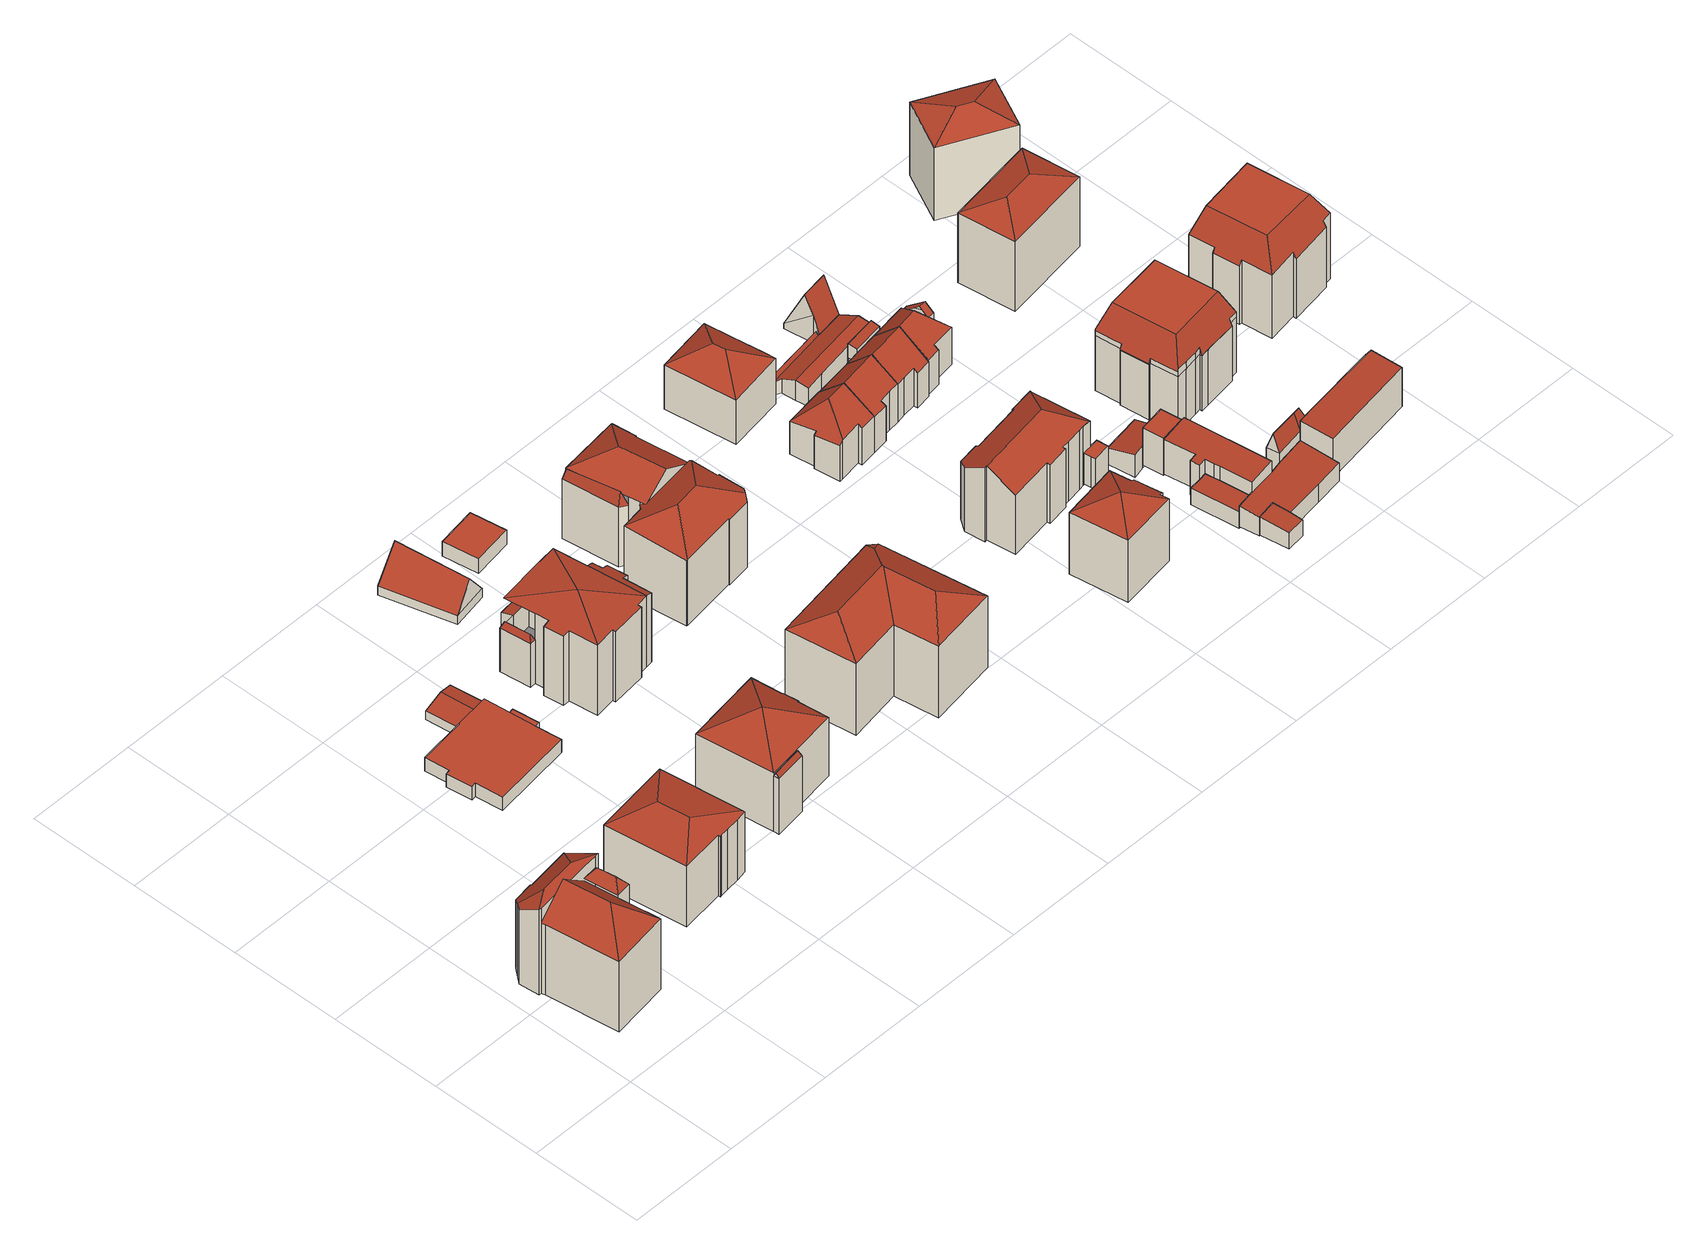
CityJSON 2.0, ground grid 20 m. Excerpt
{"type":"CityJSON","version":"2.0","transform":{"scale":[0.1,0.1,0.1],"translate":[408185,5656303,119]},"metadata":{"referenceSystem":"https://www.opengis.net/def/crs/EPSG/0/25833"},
"CityObjects":{
"building1":{"type":"Building","attributes":{"Gemeindeschluessel":14612000,"Geometrietyp2DReferenz":"3000","function":"31001_9998","roofType":"9999"},"children":["building1-1","building1-2","building1-3"]},
"building1-1":{"type":"BuildingPart","attributes":{"Dachtyp_tdc":"tdcFreeFormRoof","Dachneigung":54.92,"QualitaetDacherkennung":37,"Geometrietyp2DReferenz":"3000","measuredHeight":17.02,"roofType":"5000"},"parents":["building1"],"geometry":[{"type":"MultiSurface","lod":"2","boundaries":[[[0,1,2,3]],[[1,4,5,6,2]],[[7,8,9,4]],[[7,4,1]],[[8,7,1,0]],[[8,0,9]],[[3,2,6,10]]],"semantics":{"surfaces":[{"type":"WallSurface"},{"type":"RoofSurface"},{"type":"GroundSurface"}],"values":[0,0,1,1,1,1,2]}}]},
"building1-2":{"type":"BuildingPart","attributes":{"Dachtyp_tdc":"tdcHipAndGableRoof","Dachneigung":40.98,"QualitaetDacherkennung":65,"Geometrietyp2DReferenz":"3000","measuredHeight":19.07,"roofType":"5000"},"parents":["building1"],"geometry":[{"type":"MultiSurface","lod":"2","boundaries":[[[5,11,12,6]],[[11,13,14,12]],[[13,15,16,14]],[[15,17,18,16]],[[17,19,20,18]],[[19,21,22,20]],[[21,23,24,22]],[[23,25,26,24]],[[25,27,28,26]],[[23,21,29]],[[21,19,17,15,13,11,5,30,31,32,29]],[[32,33,27,25,23,29]],[[34,10,6,12,14,16,18,20,22,24,26,28]]],"semantics":{"surfaces":[{"type":"WallSurface"},{"type":"RoofSurface"},{"type":"GroundSurface"}],"values":[0,0,0,0,0,0,0,0,0,1,1,1,2]}}]},
"building1-3":{"type":"BuildingPart","attributes":{"Dachtyp_tdc":"tdcFreeFormRoof","Dachneigung":42.78,"QualitaetDacherkennung":27,"Geometrietyp2DReferenz":"3000","measuredHeight":18.05,"roofType":"5000"},"parents":["building1"],"geometry":[{"type":"MultiSurface","lod":"2","boundaries":[[[35,36,37,38]],[[36,39,40,37]],[[39,41,42,40]],[[41,43,3,42]],[[43,0,3]],[[44,28,27]],[[44,45,46,28]],[[45,47,48,46]],[[47,49,50,48]],[[49,51,52,50]],[[51,53,54,52]],[[53,35,38,54]],[[49,47,45,55]],[[41,39,36,56]],[[45,44,33,57,31,58,43,41,56,55]],[[36,35,53,51,49,55,56]],[[38,37,40,42,3,10,34,28,46,48,50,52,54]]],"semantics":{"surfaces":[{"type":"WallSurface"},{"type":"RoofSurface"},{"type":"GroundSurface"}],"values":[0,0,0,0,0,0,0,0,0,0,0,0,1,1,1,1,2]}}]},
"building2":{"type":"Building","attributes":{"Dachtyp_tdc":"tdcHipRoof","Gemeindeschluessel":14612000,"Dachneigung":14.46,"QualitaetDacherkennung":77,"Geometrietyp2DReferenz":"3000","measuredHeight":14.33,"function":"31001_9998","roofType":"3200"},"geometry":[{"type":"Solid","lod":"2","boundaries":[[[[59,60,61,62]],[[60,63,64,61]],[[63,65,66,64]],[[65,67,68,66]],[[67,69,70,68]],[[69,71,72,70]],[[71,73,74,72]],[[73,75,76,74]],[[75,77,78,76]],[[77,59,62,78]],[[59,77,79]],[[75,73,71,69,67,65,63,60,80]],[[77,75,80,79]],[[60,59,79,80]],[[62,61,64,66,68,70,72,74,76,78]]]],"semantics":{"surfaces":[{"type":"WallSurface"},{"type":"RoofSurface"},{"type":"GroundSurface"}],"values":[[0,0,0,0,0,0,0,0,0,0,1,1,1,1,2]]}}]},
"building3":{"type":"Building","attributes":{"Gemeindeschluessel":14612000,"Geometrietyp2DReferenz":"3000","function":"31001_9998","roofType":"9999"},"children":["building3-1","building3-2","building3-3"]},
"building3-1":{"type":"BuildingPart","attributes":{"Dachtyp_tdc":"tdcGableRoof","Dachneigung":12.1,"QualitaetDacherkennung":24,"Geometrietyp2DReferenz":"3000","measuredHeight":2.58,"roofType":"3100"},"parents":["building3"],"geometry":[{"type":"MultiSurface","lod":"2","boundaries":[[[81,82,83,84]],[[82,85,86,83]],[[85,87,88,86]],[[87,89,90,88]],[[85,82,81,91]],[[91,89,87,85]],[[92,84,83,86,88,90]]],"semantics":{"surfaces":[{"type":"WallSurface"},{"type":"RoofSurface"},{"type":"GroundSurface"}],"values":[0,0,0,0,1,1,2]}}]},
"building3-2":{"type":"BuildingPart","attributes":{"Dachtyp_tdc":"tdcPolyFlatRoof","Dachneigung":0,"QualitaetDacherkennung":30,"Geometrietyp2DReferenz":"3000","measuredHeight":2.75,"roofType":"1000"},"parents":["building3"],"geometry":[{"type":"MultiSurface","lod":"2","boundaries":[[[93,94,95]],[[93,96,97,94]],[[96,98,99,97]],[[98,100,101,99]],[[100,102,103,101]],[[102,104,105,103]],[[104,106,107,105]],[[106,108,109,107]],[[108,110,81,84,109]],[[111,110,108,106,104,102,100,98,96,93]],[[94,97,99,101,103,105,107,109,84,92,90]]],"semantics":{"surfaces":[{"type":"WallSurface"},{"type":"RoofSurface"},{"type":"GroundSurface"}],"values":[0,0,0,0,0,0,0,0,0,1,2]}}]},
"building3-3":{"type":"BuildingPart","attributes":{"Dachtyp_tdc":"tdcPolyFlatRoof","Dachneigung":0,"QualitaetDacherkennung":100,"Geometrietyp2DReferenz":"3000","measuredHeight":2.37,"roofType":"1000"},"parents":["building3"],"geometry":[{"type":"MultiSurface","lod":"2","boundaries":[[[112,113,114,115]],[[113,95,94,114]],[[95,113,112,116,117]],[[118,115,114,94,90]],[[117,116,118,90]],[[116,112,115,118]]],"semantics":{"surfaces":[{"type":"WallSurface"},{"type":"RoofSurface"},{"type":"GroundSurface"}],"values":[0,0,1,2,0,0]}}]},
"building4":{"type":"Building","attributes":{"Gemeindeschluessel":14612000,"Geometrietyp2DReferenz":"3000","function":"31001_9998","roofType":"9999"},"children":["building4-1","building4-2"]},
"building4-1":{"type":"BuildingPart","attributes":{"Dachtyp_tdc":"tdcFreeFormRoof","Dachneigung":66.28,"QualitaetDacherkennung":28,"Geometrietyp2DReferenz":"3000","measuredHeight":12.51,"roofType":"5000"},"parents":["building4"],"geometry":[{"type":"MultiSurface","lod":"2","boundaries":[[[119,120,121,122]],[[120,123,124,121]],[[123,125,126,124]],[[127,125,123]],[[128,127,123,120]],[[128,120,119]],[[127,128,119,125]],[[122,121,124,126]]],"semantics":{"surfaces":[{"type":"WallSurface"},{"type":"RoofSurface"},{"type":"GroundSurface"}],"values":[0,0,0,0,1,1,1,2]}}]},
"building4-2":{"type":"BuildingPart","attributes":{"Dachtyp_tdc":"tdcTentRoof","Dachneigung":28.05,"QualitaetDacherkennung":62,"Geometrietyp2DReferenz":"3000","measuredHeight":15.71,"roofType":"3500"},"parents":["building4"],"geometry":[{"type":"MultiSurface","lod":"2","boundaries":[[[129,130,131,126,125]],[[130,132,133,131]],[[132,134,135,133]],[[134,136,137,135]],[[136,138,139,137]],[[138,140,141,139]],[[140,142,143,141]],[[142,144,119,122,143]],[[142,140,138,136,134,132,145]],[[129,144,142,145]],[[130,129,145]],[[132,130,145]],[[126,131,133,135,137,139,141,143,122]]],"semantics":{"surfaces":[{"type":"WallSurface"},{"type":"RoofSurface"},{"type":"GroundSurface"}],"values":[0,0,0,0,0,0,0,0,1,1,1,1,2]}}]},
"building5":{"type":"Building","attributes":{"Gemeindeschluessel":14612000,"Geometrietyp2DReferenz":"3000","function":"31001_9998","roofType":"9999"},"children":["building5-1","building5-2","building5-3","building5-4"]},
"building5-1":{"type":"BuildingPart","attributes":{"Dachtyp_tdc":"tdcPolyFlatRoof","Dachneigung":15.28,"QualitaetDacherkennung":59,"Geometrietyp2DReferenz":"3000","measuredHeight":8.92,"roofType":"2100"},"parents":["building5"],"geometry":[{"type":"MultiSurface","lod":"2","boundaries":[[[146,147,148,149]],[[147,150,151,148]],[[150,152,153,151]],[[152,154,155,153]],[[146,147,154,152,150,147]],[[149,148,151,153,155,148]]],"semantics":{"surfaces":[{"type":"WallSurface"},{"type":"RoofSurface"},{"type":"GroundSurface"}],"values":[0,0,0,0,1,2]}}]},
"building5-2":{"type":"BuildingPart","attributes":{"Dachtyp_tdc":"tdcPolyFlatRoof","Dachneigung":21.72,"QualitaetDacherkennung":65,"Geometrietyp2DReferenz":"3000","measuredHeight":14.7,"roofType":"2100"},"parents":["building5"],"geometry":[{"type":"MultiSurface","lod":"2","boundaries":[[[156,157,158,159,160]],[[157,161,162,158]],[[161,163,164,162]],[[163,165,166,164]],[[165,167,168,166]],[[167,169,170,168]],[[169,171,172,173,170]],[[171,169,167,165,163,161,157,156]],[[159,158,162,164,166,168,170,173]]],"semantics":{"surfaces":[{"type":"WallSurface"},{"type":"RoofSurface"},{"type":"GroundSurface"}],"values":[0,0,0,0,0,0,0,1,2]}}]},
"building5-3":{"type":"BuildingPart","attributes":{"Dachtyp_tdc":"tdcFreeFormRoof","Dachneigung":69.59,"QualitaetDacherkennung":33,"Geometrietyp2DReferenz":"3000","measuredHeight":10.33,"roofType":"5000"},"parents":["building5"],"geometry":[{"type":"MultiSurface","lod":"2","boundaries":[[[174,175,149,176]],[[177,178,179,180]],[[178,174,176,179]],[[175,174,181]],[[174,178,182,181]],[[178,177,182]],[[177,175,181,182]],[[176,149,180,179]]],"semantics":{"surfaces":[{"type":"WallSurface"},{"type":"RoofSurface"},{"type":"GroundSurface"}],"values":[0,0,0,1,1,1,1,2]}}]},
"building5-4":{"type":"BuildingPart","attributes":{"Dachtyp_tdc":"tdcTentRoof","Dachneigung":10.6,"QualitaetDacherkennung":55,"Geometrietyp2DReferenz":"3000","measuredHeight":15.64,"roofType":"3500"},"parents":["building5"],"geometry":[{"type":"MultiSurface","lod":"2","boundaries":[[[183,184,185,186]],[[184,187,188,185]],[[187,189,190,188]],[[189,191,192,190]],[[191,193,194,192]],[[193,195,196,194]],[[195,197,177,180,196]],[[198,199,200,155,154]],[[199,160,159,200]],[[172,201,202,173]],[[201,203,204,202]],[[203,183,186,204]],[[205,197,195,193,191,189,187,206]],[[199,198,205,206]],[[172,160,199,206]],[[187,184,183,203,201,172,206]],[[186,185,188,190,192,194,196,180,149,148,155,200,159,173,202,204]]],"semantics":{"surfaces":[{"type":"WallSurface"},{"type":"RoofSurface"},{"type":"GroundSurface"}],"values":[0,0,0,0,0,0,0,0,0,0,0,0,1,1,1,1,2]}}]},
"building6":{"type":"Building","attributes":{"Dachtyp_tdc":"tdcFreeFormRoof","Gemeindeschluessel":14612000,"Dachneigung":55.51,"QualitaetDacherkennung":10,"Geometrietyp2DReferenz":"3000","measuredHeight":7.76,"function":"31001_9998","roofType":"5000"},"geometry":[{"type":"Solid","lod":"2","boundaries":[[[[207,208,209,210]],[[208,211,212,209]],[[211,213,214,212]],[[213,207,210,214]],[[215,213,211]],[[216,215,211,208]],[[216,208,207]],[[215,216,207,213]],[[210,209,212,214]]]],"semantics":{"surfaces":[{"type":"WallSurface"},{"type":"RoofSurface"},{"type":"GroundSurface"}],"values":[[0,0,0,0,0,1,0,1,2]]}}]},
"building7":{"type":"Building","attributes":{"Dachtyp_tdc":"tdcFreeFormRoof","Gemeindeschluessel":14612000,"Dachneigung":29.4,"QualitaetDacherkennung":31,"Geometrietyp2DReferenz":"3000","measuredHeight":18.28,"function":"31001_9998","roofType":"5000"},"geometry":[{"type":"Solid","lod":"2","boundaries":[[[[217,218,219,220]],[[218,221,222,219]],[[221,223,224,222]],[[223,225,226,224]],[[225,227,228,226]],[[227,229,230,228]],[[229,217,220,230]],[[231,232,233,234,229,227]],[[231,227,225]],[[235,232,231,225,223]],[[235,223,221]],[[233,232,235,221,218]],[[234,233,218,217]],[[234,217,229]],[[220,219,222,224,226,228,230]]]],"semantics":{"surfaces":[{"type":"WallSurface"},{"type":"RoofSurface"},{"type":"GroundSurface"}],"values":[[0,0,0,0,0,0,0,1,1,1,1,1,1,1,2]]}}]},
"building8":{"type":"Building","attributes":{"Gemeindeschluessel":14612000,"Dachneigung":90,"Dachorientierung":0,"MittlereTraufHoehe":123.04,"QualitaetDacherkennung":100,"ObjektHoehe":3.05,"BodenHoehe":119.99,"Geometrietyp2DReferenz":"3000","AbsoluteHoehe":123.04,"Dachflaeche":46.27,"measuredHeight":3.05,"function":"31001_9998","roofType":"1000","storeysAboveGround":1},"geometry":[{"type":"MultiSurface","lod":"2","boundaries":[[[236,237,238,239]],[[237,240,241,238]],[[240,242,243,241]],[[242,236,239,243]],[[242,240,237,236]],[[239,238,241,243]]],"semantics":{"surfaces":[{"type":"WallSurface"},{"type":"RoofSurface"},{"type":"GroundSurface"}],"values":[0,0,0,0,1,2]}}]},
"building9":{"type":"Building","attributes":{"Gemeindeschluessel":14612000,"Geometrietyp2DReferenz":"3000","function":"31001_9998","roofType":"9999"},"children":["building9-1","building9-2","building9-3"]},
"building9-1":{"type":"BuildingPart","attributes":{"Dachtyp_tdc":"tdcHipAndGableRoof","Dachneigung":31.3,"QualitaetDacherkennung":69,"Geometrietyp2DReferenz":"3000","measuredHeight":17.21,"roofType":"5000"},"parents":["building9"],"geometry":[{"type":"MultiSurface","lod":"2","boundaries":[[[244,245,246,247]],[[248,249,250,251,252,253]],[[254,255,256,257,258]],[[255,259,260,256]],[[259,261,262,260]],[[261,244,247,262]],[[255,254,263]],[[254,249,248,264,265,266,267,263]],[[267,268,245,244,261,259,255,263]],[[247,246,269,270,252,251,257,256,260,262]]],"semantics":{"surfaces":[{"type":"WallSurface"},{"type":"RoofSurface"},{"type":"GroundSurface"}],"values":[0,0,0,0,0,0,1,1,1,2]}}]},
"building9-2":{"type":"BuildingPart","attributes":{"Dachtyp_tdc":"tdcFreeFormRoof","Dachneigung":32.87,"QualitaetDacherkennung":44,"Geometrietyp2DReferenz":"3000","measuredHeight":17.21,"roofType":"5000"},"parents":["building9"],"geometry":[{"type":"MultiSurface","lod":"2","boundaries":[[[271,272,273,274]],[[272,275,276,273]],[[275,277,278,276]],[[277,279,280,278]],[[279,281,282,280]],[[281,283,284,282]],[[283,253,252,284]],[[285,286,287,246,245]],[[286,288,289,287]],[[288,290,291,289]],[[290,292,293,291]],[[292,294,295,293]],[[294,296,297,295]],[[296,298,299,297]],[[298,300,301,299]],[[300,302,303,301]],[[302,271,274,303]],[[298,296,294,292,290,288,286,304]],[[281,279,277,305]],[[286,285,268,306,266,307,264,253,283,281,305,304]],[[277,275,272,271,302,300,298,304,305]],[[274,273,276,278,280,282,284,252,270,269,246,287,289,291,293,295,297,299,301,303]]],"semantics":{"surfaces":[{"type":"WallSurface"},{"type":"RoofSurface"},{"type":"GroundSurface"}],"values":[0,0,0,0,0,0,0,0,0,0,0,0,0,0,0,0,0,1,1,1,1,2]}}]},
"building9-3":{"type":"BuildingPart","attributes":{"Dachtyp_tdc":"tdcFreeFormRoof","Dachneigung":78.33,"QualitaetDacherkennung":38,"Geometrietyp2DReferenz":"3000","measuredHeight":14.96,"roofType":"5000"},"parents":["building9"],"geometry":[{"type":"MultiSurface","lod":"2","boundaries":[[[250,308,309,251]],[[308,310,311,309]],[[310,258,257,311]],[[312,258,310]],[[313,312,310,308]],[[313,308,250]],[[312,313,250,258]],[[251,309,311,257]]],"semantics":{"surfaces":[{"type":"WallSurface"},{"type":"RoofSurface"},{"type":"GroundSurface"}],"values":[0,0,0,1,1,1,1,2]}}]},
"building10":{"type":"Building","attributes":{"Dachtyp_tdc":"tdcTentRoof","Gemeindeschluessel":14612000,"Dachneigung":29.42,"QualitaetDacherkennung":75,"Geometrietyp2DReferenz":"3000","measuredHeight":15.66,"function":"31001_9998","roofType":"3500"},"geometry":[{"type":"Solid","lod":"2","boundaries":[[[[314,315,316,317]],[[315,318,319,316]],[[318,320,321,319]],[[320,322,323,321]],[[322,324,325,323]],[[324,326,327,325]],[[326,328,329,327]],[[328,314,317,329]],[[320,318,330]],[[314,328,326,324,322,320,330]],[[315,314,330]],[[318,315,330]],[[317,316,319,321,323,325,327,329]]]],"semantics":{"surfaces":[{"type":"WallSurface"},{"type":"RoofSurface"},{"type":"GroundSurface"}],"values":[[0,0,0,0,0,0,0,0,1,1,1,1,2]]}}]},
"building11":{"type":"Building","attributes":{"Dachtyp_tdc":"tdcHipAndGableRoof","Gemeindeschluessel":14612000,"Dachneigung":45.25,"QualitaetDacherkennung":62,"Geometrietyp2DReferenz":"3000","measuredHeight":11.33,"function":"31001_9998","roofType":"5000"},"geometry":[{"type":"Solid","lod":"2","boundaries":[[[[331,332,333,334]],[[332,335,336,333]],[[335,337,338,336]],[[337,339,340,338]],[[339,341,342,340]],[[341,343,344,342]],[[343,345,346,344]],[[345,347,348,346]],[[347,349,350,348]],[[349,331,334,350]],[[345,343,341,339,337,351]],[[337,335,332,331,349,351]],[[349,347,345,351]],[[334,333,336,338,340,342,344,346,348,350]]]],"semantics":{"surfaces":[{"type":"WallSurface"},{"type":"RoofSurface"},{"type":"GroundSurface"}],"values":[[0,0,0,0,0,0,0,0,0,0,1,1,1,2]]}}]},
"building12":{"type":"Building","attributes":{"Dachtyp_tdc":"tdcFreeFormRoof","Gemeindeschluessel":14612000,"Dachneigung":31.85,"QualitaetDacherkennung":55,"Geometrietyp2DReferenz":"3000","measuredHeight":15.37,"function":"31001_9998","roofType":"5000"},"geometry":[{"type":"Solid","lod":"2","boundaries":[[[[352,353,354,355]],[[353,356,357,354]],[[356,358,359,357]],[[358,360,361,359]],[[360,362,363,361]],[[362,364,365,363]],[[364,366,367,365]],[[366,368,369,367]],[[368,370,371,369]],[[370,372,373,371]],[[372,374,375,373]],[[374,376,377,375]],[[376,378,379,377]],[[378,380,381,379]],[[380,382,383,381]],[[382,384,385,383]],[[384,386,387,385]],[[386,388,389,387]],[[388,352,355,389]],[[390,368,366,364,391,392]],[[392,391,362,360,358,356,353,352,388]],[[388,386,384,382,380,378,376,374,372,370,390,392]],[[364,362,391]],[[370,368,390]],[[355,354,357,359,361,363,365,367,369,371,373,375,377,379,381,383,385,387,389]]]],"semantics":{"surfaces":[{"type":"WallSurface"},{"type":"RoofSurface"},{"type":"GroundSurface"}],"values":[[0,0,0,0,0,0,0,0,0,0,0,0,0,0,0,0,0,0,0,1,1,1,0,0,2]]}}]},
"building13":{"type":"Building","attributes":{"Dachtyp_tdc":"tdcFreeFormRoof","Gemeindeschluessel":14612000,"Dachneigung":30.98,"QualitaetDacherkennung":60,"Geometrietyp2DReferenz":"3000","measuredHeight":12.53,"function":"31001_9998","roofType":"5000"},"geometry":[{"type":"Solid","lod":"2","boundaries":[[[[393,394,395,396]],[[394,397,398,395]],[[397,399,400,398]],[[399,401,402,400]],[[401,403,404,402]],[[403,393,396,404]],[[394,393,405]],[[401,406,403]],[[403,406,405,393]],[[399,397,394,405,406,401]],[[396,395,398,400,402,404]]]],"semantics":{"surfaces":[{"type":"WallSurface"},{"type":"RoofSurface"},{"type":"GroundSurface"}],"values":[[0,0,0,0,0,0,1,1,1,1,2]]}}]},
"building14":{"type":"Building","attributes":{"Dachtyp_tdc":"tdcGableRoof","Gemeindeschluessel":14612000,"Dachneigung":45.68,"QualitaetDacherkennung":73,"Geometrietyp2DReferenz":"3000","measuredHeight":11.34,"function":"31001_9998","roofType":"3100"},"geometry":[{"type":"Solid","lod":"2","boundaries":[[[[407,408,409,410]],[[408,411,412,409]],[[411,413,414,412]],[[413,415,416,414]],[[415,417,334,416]],[[417,349,350,334]],[[349,418,348,350]],[[418,419,420,348]],[[419,407,410,420]],[[349,417,415,413,411,408,407]],[[407,419,418,349]],[[410,409,412,414,416,334,350,348,420]]]],"semantics":{"surfaces":[{"type":"WallSurface"},{"type":"RoofSurface"},{"type":"GroundSurface"}],"values":[[0,0,0,0,0,0,0,0,0,1,1,2]]}}]},
"building15":{"type":"Building","attributes":{"Dachtyp_tdc":"tdcPolyFlatRoof","Gemeindeschluessel":14612000,"Dachneigung":4.29,"QualitaetDacherkennung":76,"Geometrietyp2DReferenz":"3000","measuredHeight":3.61,"function":"31001_9998","roofType":"2100"},"geometry":[{"type":"Solid","lod":"2","boundaries":[[[[421,422,423,424]],[[422,425,426,423]],[[425,427,428,426]],[[427,429,430,428]],[[429,421,424,430]],[[429,427,425,422,421]],[[424,423,426,428,430]]]],"semantics":{"surfaces":[{"type":"WallSurface"},{"type":"RoofSurface"},{"type":"GroundSurface"}],"values":[[0,0,0,0,0,1,2]]}}]},
"building16":{"type":"Building","attributes":{"Dachtyp_tdc":"tdcPolyFlatRoof","Gemeindeschluessel":14612000,"Dachneigung":0,"QualitaetDacherkennung":2,"Geometrietyp2DReferenz":"3000","measuredHeight":6.32,"function":"31001_9998","roofType":"1000"},"geometry":[{"type":"Solid","lod":"2","boundaries":[[[[431,432,433,434]],[[432,435,436,433]],[[435,437,438,436]],[[437,439,440,438]],[[439,441,442,440]],[[441,431,434,442]],[[441,439,437,435,432,431]],[[434,433,436,438,440,442]]]],"semantics":{"surfaces":[{"type":"WallSurface"},{"type":"RoofSurface"},{"type":"GroundSurface"}],"values":[[0,0,0,0,0,0,1,2]]}}]},
"building17":{"type":"Building","attributes":{"Dachtyp_tdc":"tdcPolyFlatRoof","Gemeindeschluessel":14612000,"Dachneigung":5.05,"QualitaetDacherkennung":43,"Geometrietyp2DReferenz":"3000","measuredHeight":3.71,"function":"31001_9998","roofType":"2100"},"geometry":[{"type":"Solid","lod":"2","boundaries":[[[[443,444,445,446]],[[444,447,448,445]],[[447,449,450,448]],[[449,451,452,450]],[[451,453,454,452]],[[453,455,456,454]],[[455,443,446,456]],[[455,453,451,449,447,444,443]],[[446,445,448,450,452,454,456]]]],"semantics":{"surfaces":[{"type":"WallSurface"},{"type":"RoofSurface"},{"type":"GroundSurface"}],"values":[[0,0,0,0,0,0,0,1,2]]}}]},
"building18":{"type":"Building","attributes":{"Dachtyp_tdc":"tdcGableRoof","Gemeindeschluessel":14612000,"Dachneigung":45.27,"QualitaetDacherkennung":66,"Geometrietyp2DReferenz":"3000","measuredHeight":11.37,"function":"31001_9998","roofType":"3100"},"geometry":[{"type":"Solid","lod":"2","boundaries":[[[[457,458,459,460]],[[458,461,409,459]],[[461,462,463,409]],[[462,464,420,463]],[[464,465,466,420]],[[465,467,468,466]],[[467,469,470,468]],[[469,471,472,470]],[[471,457,460,472]],[[467,465,464,462]],[[462,461,458,457,471,469,467]],[[460,459,409,463,420,466,468,470,472]]]],"semantics":{"surfaces":[{"type":"WallSurface"},{"type":"RoofSurface"},{"type":"GroundSurface"}],"values":[[0,0,0,0,0,0,0,0,0,1,1,2]]}}]},
"building19":{"type":"Building","attributes":{"Gemeindeschluessel":14612000,"Geometrietyp2DReferenz":"3000","function":"31001_9998","roofType":"9999"},"children":["building19-1","building19-2","building19-3"]},
"building19-1":{"type":"BuildingPart","attributes":{"Dachtyp_tdc":"tdcGableRoof","Dachneigung":25.6,"QualitaetDacherkennung":38,"Geometrietyp2DReferenz":"3000","measuredHeight":4.11,"roofType":"3100"},"parents":["building19"],"geometry":[{"type":"MultiSurface","lod":"2","boundaries":[[[473,474,475,476,477]],[[474,478,479,475]],[[478,480,481,479]],[[480,482,483,481]],[[482,484,485,483]],[[484,486,487,485]],[[486,488,489,487]],[[488,490,491,489]],[[490,492,493,491]],[[492,494,495,496,493]],[[490,488,486,484,482,480,478]],[[478,474,473,494,492,490]],[[476,475,479,481,483,485,487,489,491,493,496]]],"semantics":{"surfaces":[{"type":"WallSurface"},{"type":"RoofSurface"},{"type":"GroundSurface"}],"values":[0,0,0,0,0,0,0,0,0,0,1,1,2]}}]},
"building19-2":{"type":"BuildingPart","attributes":{"Dachtyp_tdc":"tdcFreeFormRoof","Dachneigung":60.68,"QualitaetDacherkennung":21,"Geometrietyp2DReferenz":"3000","measuredHeight":2.8,"roofType":"5000"},"parents":["building19"],"geometry":[{"type":"MultiSurface","lod":"2","boundaries":[[[497,498,499,500,501]],[[498,502,503,499]],[[502,477,476,503]],[[495,504,505,496]],[[504,506,400,505]],[[506,507,508,400]],[[504,495,477,502]],[[502,498,497,509,507,506,504]],[[500,499,503,476,496,505,400,508]]],"semantics":{"surfaces":[{"type":"WallSurface"},{"type":"RoofSurface"},{"type":"GroundSurface"}],"values":[0,0,0,0,0,0,1,1,2]}}]},
"building19-3":{"type":"BuildingPart","attributes":{"Dachtyp_tdc":"tdcPolyFlatRoof","Dachneigung":40.04,"QualitaetDacherkennung":48,"Geometrietyp2DReferenz":"3000","measuredHeight":3.22,"roofType":"2100"},"parents":["building19"],"geometry":[{"type":"MultiSurface","lod":"2","boundaries":[[[510,511,512,513]],[[511,501,500,512]],[[514,515,398,508,507]],[[515,510,513,398]],[[515,514,509,501,511,510]],[[513,512,500,508,398]]],"semantics":{"surfaces":[{"type":"WallSurface"},{"type":"RoofSurface"},{"type":"GroundSurface"}],"values":[0,0,0,0,1,2]}}]},
"building20":{"type":"Building","attributes":{"Dachtyp_tdc":"tdcPolyFlatRoof","Gemeindeschluessel":14612000,"Dachneigung":3.48,"QualitaetDacherkennung":82,"Geometrietyp2DReferenz":"3000","measuredHeight":7.42,"function":"31001_9998","roofType":"2100"},"geometry":[{"type":"Solid","lod":"2","boundaries":[[[[516,517,518,519]],[[517,520,521,518]],[[520,522,523,521]],[[522,524,525,523]],[[524,526,527,525]],[[526,528,529,527]],[[528,530,531,529]],[[530,532,533,531]],[[532,534,535,533]],[[534,536,537,535]],[[536,516,519,537]],[[536,534,532,530,528,526,524,522,520,517,516]],[[519,518,521,523,525,527,529,531,533,535,537]]]],"semantics":{"surfaces":[{"type":"WallSurface"},{"type":"RoofSurface"},{"type":"GroundSurface"}],"values":[[0,0,0,0,0,0,0,0,0,0,0,1,2]]}}]},
"building21":{"type":"Building","attributes":{"Dachtyp_tdc":"tdcPolyFlatRoof","Gemeindeschluessel":14612000,"Dachneigung":5.23,"QualitaetDacherkennung":74,"Geometrietyp2DReferenz":"3000","measuredHeight":4.34,"function":"31001_9998","roofType":"2100"},"geometry":[{"type":"Solid","lod":"2","boundaries":[[[[538,427,539,540]],[[427,541,542,539]],[[541,543,544,542]],[[543,545,546,544]],[[545,547,548,546]],[[547,549,550,548]],[[549,551,552,550]],[[551,553,554,552]],[[553,555,556,554]],[[555,557,558,556]],[[557,538,540,558]],[[557,555,553,551,549,547,545,543,541,427,538]],[[540,539,542,544,546,548,550,552,554,556,558]]]],"semantics":{"surfaces":[{"type":"WallSurface"},{"type":"RoofSurface"},{"type":"GroundSurface"}],"values":[[0,0,0,0,0,0,0,0,0,0,0,1,2]]}}]},
"building22":{"type":"Building","attributes":{"Dachtyp_tdc":"tdcPolyFlatRoof","Gemeindeschluessel":14612000,"Dachneigung":14.8,"QualitaetDacherkennung":57,"Geometrietyp2DReferenz":"3000","measuredHeight":4.58,"function":"31001_9998","roofType":"2100"},"geometry":[{"type":"Solid","lod":"2","boundaries":[[[[559,560,561,562]],[[560,563,564,561]],[[563,565,566,564]],[[565,567,568,566]],[[567,559,562,568]],[[567,565,563,560,559]],[[562,561,564,566,568]]]],"semantics":{"surfaces":[{"type":"WallSurface"},{"type":"RoofSurface"},{"type":"GroundSurface"}],"values":[[0,0,0,0,0,1,2]]}}]},
"building23":{"type":"Building","attributes":{"Dachtyp_tdc":"tdcPolyFlatRoof","Gemeindeschluessel":14612000,"Dachneigung":0,"QualitaetDacherkennung":83,"Geometrietyp2DReferenz":"3000","measuredHeight":7.59,"function":"31001_9998","roofType":"1000"},"geometry":[{"type":"Solid","lod":"2","boundaries":[[[[569,570,571,572]],[[570,573,574,571]],[[573,575,576,574]],[[575,569,572,576]],[[575,573,570,569]],[[572,571,574,576]]]],"semantics":{"surfaces":[{"type":"WallSurface"},{"type":"RoofSurface"},{"type":"GroundSurface"}],"values":[[0,0,0,0,1,2]]}}]},
"building24":{"type":"Building","attributes":{"Gemeindeschluessel":14612000,"Geometrietyp2DReferenz":"3000","function":"31001_9998","roofType":"9999"},"children":["building24-1","building24-2"]},
"building24-1":{"type":"BuildingPart","attributes":{"Dachtyp_tdc":"tdcHipAndGableRoof","Dachneigung":44.72,"QualitaetDacherkennung":61,"Geometrietyp2DReferenz":"3000","measuredHeight":10.86,"roofType":"5000"},"parents":["building24"],"geometry":[{"type":"MultiSurface","lod":"2","boundaries":[[[577,578,579,580]],[[578,465,581,579]],[[465,582,583,584,581]],[[585,586,587,588]],[[586,589,590,587]],[[589,591,592,590]],[[591,577,580,592]],[[586,585,593,594,582,595]],[[582,465,578,595]],[[578,577,591,589,586,595]],[[580,579,581,584,588,587,590,592]]],"semantics":{"surfaces":[{"type":"WallSurface"},{"type":"RoofSurface"},{"type":"GroundSurface"}],"values":[0,0,0,0,0,0,0,1,1,1,2]}}]},
"building24-2":{"type":"BuildingPart","attributes":{"Dachtyp_tdc":"tdcGableRoof","Dachneigung":40.78,"QualitaetDacherkennung":47,"Geometrietyp2DReferenz":"3000","measuredHeight":8.58,"roofType":"3100"},"parents":["building24"],"geometry":[{"type":"MultiSurface","lod":"2","boundaries":[[[583,596,597,584]],[[596,598,599,597]],[[598,585,588,599]],[[598,596,600]],[[596,583,594,601,600]],[[585,598,600,601]],[[584,597,599,588]]],"semantics":{"surfaces":[{"type":"WallSurface"},{"type":"RoofSurface"},{"type":"GroundSurface"}],"values":[0,0,0,0,1,1,2]}}]},
"building25":{"type":"Building","attributes":{"Dachtyp_tdc":"tdcPolyFlatRoof","Gemeindeschluessel":14612000,"Dachneigung":5.95,"QualitaetDacherkennung":56,"Geometrietyp2DReferenz":"3000","measuredHeight":2.83,"function":"31001_9998","roofType":"2100"},"geometry":[{"type":"Solid","lod":"2","boundaries":[[[[602,603,604,605]],[[603,606,607,604]],[[606,608,609,607]],[[608,610,611,609]],[[610,602,605,611]],[[610,608,606,603,602]],[[605,604,607,609,611]]]],"semantics":{"surfaces":[{"type":"WallSurface"},{"type":"RoofSurface"},{"type":"GroundSurface"}],"values":[[0,0,0,0,0,1,2]]}}]},
"building26":{"type":"Building","attributes":{"Dachtyp_tdc":"tdcFreeFormRoof","Gemeindeschluessel":14612000,"Dachneigung":65.02,"QualitaetDacherkennung":14,"Geometrietyp2DReferenz":"3000","measuredHeight":9.23,"function":"31001_9998","roofType":"5000"},"geometry":[{"type":"Solid","lod":"2","boundaries":[[[[612,613,614,499]],[[613,615,616,614]],[[615,617,475,616]],[[617,618,476,475]],[[618,612,499,476]],[[618,617,619,620,612]],[[620,619,615,613]],[[613,612,620]],[[617,615,619]],[[499,614,616,475,476]]]],"semantics":{"surfaces":[{"type":"WallSurface"},{"type":"RoofSurface"},{"type":"GroundSurface"}],"values":[[0,0,0,0,0,1,1,0,0,2]]}}]},
"building27":{"type":"Building","attributes":{"Dachtyp_tdc":"tdcFreeFormRoof","Gemeindeschluessel":14612000,"Dachneigung":71.27,"QualitaetDacherkennung":12,"Geometrietyp2DReferenz":"3000","measuredHeight":9.73,"function":"31001_9998","roofType":"5000"},"geometry":[{"type":"Solid","lod":"2","boundaries":[[[[621,622,623,624]],[[622,625,626,623]],[[625,627,628,626]],[[627,629,630,628]],[[629,621,624,630]],[[631,632,629,627]],[[633,631,627,625]],[[633,625,622]],[[632,631,633,622,621]],[[632,621,629]],[[624,623,626,628,630]]]],"semantics":{"surfaces":[{"type":"WallSurface"},{"type":"RoofSurface"},{"type":"GroundSurface"}],"values":[[0,0,0,0,0,1,1,1,1,0,2]]}}]},
"building28":{"type":"Building","attributes":{"Dachtyp_tdc":"tdcPolyFlatRoof","Gemeindeschluessel":14612000,"Dachneigung":3.45,"QualitaetDacherkennung":66,"Geometrietyp2DReferenz":"3000","measuredHeight":8.3,"function":"31001_9998","roofType":"2100"},"geometry":[{"type":"Solid","lod":"2","boundaries":[[[[634,635,636,554]],[[635,637,638,636]],[[637,639,640,638]],[[639,641,642,640]],[[641,643,556,642]],[[643,634,554,556]],[[643,641,639,637,635,634]],[[554,636,638,640,642,556]]]],"semantics":{"surfaces":[{"type":"WallSurface"},{"type":"RoofSurface"},{"type":"GroundSurface"}],"values":[[0,0,0,0,0,0,1,2]]}}]},
"building29":{"type":"Building","attributes":{"Dachtyp_tdc":"tdcFreeFormRoof","Gemeindeschluessel":14612000,"Dachneigung":0.011,"QualitaetDacherkennung":56,"Geometrietyp2DReferenz":"3000","measuredHeight":17.29,"function":"31001_9998","roofType":"5000"},"geometry":[{"type":"Solid","lod":"2","boundaries":[[[[644,645,646,647]],[[645,648,649,646]],[[648,650,651,649]],[[650,652,653,651]],[[652,654,655,653]],[[654,656,657,655]],[[656,658,659,657]],[[658,660,661,659]],[[660,662,663,661]],[[662,664,665,663]],[[664,666,667,665]],[[666,668,669,667]],[[668,670,671,669]],[[670,672,673,671]],[[672,674,675,673]],[[674,676,677,675]],[[676,678,679,677]],[[678,680,681,679]],[[680,682,683,681]],[[682,684,685,683]],[[684,686,687,685]],[[686,688,689,687]],[[688,644,647,689]],[[690,691,654,652,692,693,694,695,696]],[[697,698,699,700,701,702,662,703,696,695,704]],[[705,706,697,704,707,708,709,710,711,712]],[[693,713,714,644,715,716,708,707,694]],[[704,695,694,707]],[[686,716,715,688]],[[684,709,708,716,686]],[[688,715,644]],[[644,714,645]],[[645,714,713,648]],[[648,713,693,692,650]],[[678,712,711,680]],[[676,705,712,678]],[[680,711,710,682]],[[682,710,709,684]],[[674,706,705,676]],[[672,698,697,706,674]],[[660,703,662]],[[658,690,696,703,660]],[[662,702,664]],[[664,702,701,666]],[[666,701,700,668]],[[668,700,699,670]],[[650,692,652]],[[654,691,656]],[[656,691,690,658]],[[670,699,698,672]],[[647,646,649,651,653,655,657,659,661,663,665,667,669,671,673,675,677,679,681,683,685,687,689]]]],"semantics":{"surfaces":[{"type":"WallSurface"},{"type":"RoofSurface"},{"type":"GroundSurface"}],"values":[[0,0,0,0,0,0,0,0,0,0,0,0,0,0,0,0,0,0,0,0,0,0,0,1,1,1,1,1,0,0,0,0,0,0,0,0,0,0,0,0,0,0,0,0,0,0,0,0,0,0,2]]}}]},
"building30":{"type":"Building","attributes":{"Dachtyp_tdc":"tdcHipRoof","Gemeindeschluessel":14612000,"Dachneigung":21.69,"QualitaetDacherkennung":66,"Geometrietyp2DReferenz":"3000","measuredHeight":16.32,"function":"31001_9998","roofType":"3200"},"geometry":[{"type":"Solid","lod":"2","boundaries":[[[[717,718,719,720]],[[718,721,722,719]],[[721,723,724,722]],[[723,717,720,724]],[[721,718,725]],[[717,723,726]],[[718,717,726,725]],[[723,721,725,726]],[[720,719,722,724]]]],"semantics":{"surfaces":[{"type":"WallSurface"},{"type":"RoofSurface"},{"type":"GroundSurface"}],"values":[[0,0,0,0,1,1,1,1,2]]}}]},
"building31":{"type":"Building","attributes":{"Dachtyp_tdc":"tdcCutTentRoof","Gemeindeschluessel":14612000,"Dachneigung":0.251,"QualitaetDacherkennung":65,"Geometrietyp2DReferenz":"3000","measuredHeight":18.12,"function":"31001_9998","roofType":"9999"},"geometry":[{"type":"Solid","lod":"2","boundaries":[[[[727,728,729,730]],[[728,731,732,729]],[[731,733,734,732]],[[733,735,736,734]],[[735,737,738,736]],[[737,739,740,738]],[[739,741,742,740]],[[741,743,744,742]],[[743,745,746,744]],[[745,747,748,746]],[[747,749,750,748]],[[749,751,752,750]],[[751,753,754,752]],[[753,755,756,754]],[[755,757,758,756]],[[757,759,760,758]],[[759,761,762,760]],[[761,763,764,762]],[[763,765,766,764]],[[765,727,730,766]],[[741,739,737,735,733,731,767,768]],[[751,749,747,745,743,741,768,769]],[[761,759,757,755,753,751,769,770]],[[731,728,727,765,763,761,770,767]],[[770,769,768,767]],[[730,729,732,734,736,738,740,742,744,746,748,750,752,754,756,758,760,762,764,766]]]],"semantics":{"surfaces":[{"type":"WallSurface"},{"type":"RoofSurface"},{"type":"GroundSurface"}],"values":[[0,0,0,0,0,0,0,0,0,0,0,0,0,0,0,0,0,0,0,0,1,1,1,1,1,2]]}}]},
"building32":{"type":"Building","attributes":{"Dachtyp_tdc":"tdcHipRoof","Gemeindeschluessel":14612000,"Dachneigung":21.57,"QualitaetDacherkennung":71,"Geometrietyp2DReferenz":"3000","measuredHeight":17.04,"function":"31001_9998","roofType":"3200"},"geometry":[{"type":"Solid","lod":"2","boundaries":[[[[771,772,773,774]],[[772,775,776,773]],[[775,777,778,776]],[[777,771,774,778]],[[775,772,779]],[[771,777,780]],[[772,771,780,779]],[[777,775,779,780]],[[774,773,776,778]]]],"semantics":{"surfaces":[{"type":"WallSurface"},{"type":"RoofSurface"},{"type":"GroundSurface"}],"values":[[0,0,0,0,1,1,1,1,2]]}}]}
},
"vertices":[
[150,210,196],[159,151,196],[159,151,45],[150,210,45],[131,147,196],[131,147,191],[131,147,45],[143,163,215],[138,195,215],[123,207,196],[123,207,45],
[136,114,191],[136,114,45],[137,107,191],[137,107,45],[138,99,191],[138,99,45],[139,97,191],[139,97,45],[141,81,191],[141,81,45],[142,73,191],[142,73,45],[38,58,189],[38,58,45],[20,187,189],[20,187,45],[18,194,189],[18,194,45],[84,118,236],[123,207,191],[90,203,220],[72,201,236],[54,199,220],[72,201,45],
[68,259,188],[148,271,186],[148,271,45],[68,259,45],[149,271,185],[149,271,45],[157,211,220],[157,211,45],[150,210,220],[18,194,220],[14,194,220],[14,194,45],[10,231,198],[10,231,45],[19,242,197],[19,242,45],[31,257,185],[31,257,45],[68,263,184],[68,263,45],[44,214,226],[112,223,226],[72,201,220],[123,207,220],
[380,298,170],[400,152,170],[400,152,45],[380,298,45],[401,148,169],[401,148,45],[382,145,169],[382,145,45],[358,142,169],[358,142,45],[342,140,169],[342,140,45],[340,139,169],[340,139,45],[339,143,170],[339,143,45],[261,133,170],[261,133,45],[241,279,170],[241,279,45],[316,243,188],[324,186,188],
[323,643,58],[315,703,58],[315,703,40],[323,643,40],[352,708,66],[352,708,40],[376,711,61],[376,711,40],[384,651,61],[384,651,40],[359,648,66],[359,648,40],
[395,560,67],[395,560,40],[395,560,64],[401,513,67],[401,513,40],[256,494,67],[256,494,40],[250,543,67],[250,543,40],[241,541,67],[241,541,40],[235,587,67],[235,587,40],[243,588,67],[243,588,40],[238,632,67],[238,632,40],[323,643,67],[384,651,67],
[400,609,64],[406,562,64],[406,562,40],[400,609,40],[389,607,64],[384,651,64],[389,607,40],
[546,181,161],[547,171,161],[547,171,47],[546,181,47],[490,163,161],[490,163,47],[489,173,161],[489,173,47],[489,168,172],[542,175,173],
[489,173,167],[470,311,167],[470,311,47],[608,330,168],[608,330,47],[615,275,168],[615,275,47],[618,275,166],[618,275,47],[622,248,166],[622,248,47],[619,247,168],[619,247,47],[626,192,168],[626,192,47],[546,181,167],[549,252,205],
[468,691,131],[491,694,131],[491,694,42],[468,691,42],[488,715,125],[488,715,42],[555,723,125],[555,723,42],[558,703,131],[558,703,42],
[598,646,189],[610,648,184],[610,648,42],[598,646,42],[598,646,188],[613,630,184],[613,630,42],[625,632,179],[625,632,42],[630,596,179],[630,596,42],[618,594,184],[618,594,42],[624,543,184],[624,543,42],[612,541,189],[612,541,188],[612,541,42],
[459,690,132],[468,691,132],[459,690,42],[476,636,132],[466,635,132],[466,635,42],[476,636,42],[464,685,145],[470,640,145],
[529,525,186],[528,530,187],[528,530,42],[529,525,42],[491,525,186],[491,525,42],[484,576,186],[484,576,42],[472,575,184],[472,575,42],[467,610,184],[467,610,42],[479,612,186],[479,612,42],[476,636,186],[558,703,188],[590,707,188],[590,707,42],[590,538,188],[590,538,42],[591,532,187],[591,532,42],[468,691,186],[545,617,198],
[576,835,27],[511,823,27],[511,823,9],[576,835,9],[476,949,27],[476,949,9],[558,960,27],[558,960,9],[517,954,87],[543,829,75],
[822,157,194],[810,235,194],[810,235,47],[822,157,47],[714,220,194],[714,220,47],[695,344,194],[695,344,47],[901,376,194],[901,376,47],[915,365,194],[915,365,47],[946,176,194],[946,176,47],[895,353,206],[861,306,230],[862,305,229],[876,215,229],[748,289,230],
[668,945,40],[678,882,40],[678,882,10],[668,945,10],[607,871,40],[607,871,10],[597,934,40],[597,934,10],
[851,788,171],[864,692,172],[864,692,37],[851,788,37],[753,688,177],[750,707,176],[750,707,159],[750,707,37],[753,688,37],[753,688,172],[732,815,175],[845,831,171],[845,831,37],[732,815,37],[732,815,159],[848,831,170],[848,831,37],[853,788,170],[853,788,37],[792,766,209],[755,680,177],[755,677,177],[757,677,178],[805,684,209],[855,691,178],[805,684,37],[755,677,37],
[863,577,171],[820,571,171],[820,571,37],[863,577,37],[820,573,172],[820,573,37],[718,559,172],[718,559,37],[716,559,171],[716,559,37],[701,670,178],[701,670,37],[743,676,178],[743,676,37],[864,692,178],[865,689,179],[865,689,37],[871,643,176],[871,643,37],[874,643,175],[874,643,37],[880,600,172],[880,600,37],[878,597,173],[878,597,37],[875,593,175],[875,593,37],[871,588,177],[871,588,37],[869,585,176],[869,585,37],[866,581,173],[866,581,37],[811,629,209],[764,622,209],[805,684,178],[755,677,178],
[737,714,159],[737,714,37],[723,814,159],[723,814,37],[728,810,179],[743,717,186],
[1273,121,192],[1170,106,192],[1170,106,64],[1273,121,64],[1154,209,190],[1154,209,64],[1257,225,190],[1257,225,64],[1263,188,191],[1263,188,64],[1270,189,186],[1270,189,64],[1278,139,188],[1278,139,64],[1271,138,191],[1271,138,64],[1214,163,220],
[1162,604,110],[1132,600,110],[1132,600,35],[1162,604,35],[1131,607,115],[1131,607,35],[1091,601,115],[1091,601,35],[1085,600,109],[1085,600,35],[1079,646,103],[1079,646,35],[1083,646,109],[1083,646,35],[1076,692,102],[1076,692,35],[1148,702,103],[1148,702,35],[1154,657,148],[1154,657,35],[1116,652,148],
[1121,386,184],[1136,408,172],[1136,408,53],[1121,386,53],[1174,414,171],[1174,414,53],[1175,409,174],[1175,409,53],[1265,423,174],[1265,423,53],[1265,426,172],[1265,426,53],[1310,433,171],[1310,433,53],[1316,388,172],[1316,388,53],[1325,327,172],[1325,327,53],[1308,325,175],[1308,325,53],[1298,323,175],[1298,323,53],[1270,319,175],[1270,319,53],[1257,317,175],[1257,317,53],[1258,313,173],[1258,313,53],[1218,307,173],[1218,307,53],[1217,312,175],[1217,312,53],[1138,300,175],[1138,300,53],[1130,351,206],[1130,351,53],[1126,350,206],[1126,350,53],[1321,326,175],[1310,433,172],[1269,371,206],
[1029,898,111],[1129,912,114],[1129,912,20],[1029,898,20],[1136,864,114],[1136,864,20],[1145,809,114],[1145,809,20],[1148,787,114],[1148,787,20],[1048,772,111],[1048,772,20],[1085,854,145],[1089,831,145],
[1224,668,148],[1231,622,114],[1231,622,35],[1224,668,35],[1211,620,114],[1211,620,35],[1189,616,114],[1189,616,35],[1191,608,108],[1191,608,35],[1162,604,108],[1148,702,102],[1218,712,102],[1218,712,35],
[1398,0,113],[1390,51,117],[1390,51,80],[1398,0,80],[1424,57,117],[1424,57,80],[1429,26,114],[1429,26,80],[1431,4,113],[1431,4,80],
[1311,303,120],[1310,311,120],[1310,311,57],[1311,303,57],[1308,325,120],[1308,325,57],[1325,327,120],[1325,327,57],[1340,329,120],[1340,329,57],[1343,308,120],[1343,308,57],
[1418,92,110],[1384,86,107],[1384,86,73],[1418,92,73],[1372,171,107],[1372,171,73],[1392,172,109],[1392,172,73],[1405,174,110],[1405,174,73],[1408,158,110],[1408,158,73],[1410,148,110],[1410,148,73],
[1271,628,112],[1248,625,112],[1248,625,35],[1271,628,35],[1231,622,112],[1224,667,149],[1224,667,35],[1218,712,103],[1286,722,103],[1286,722,35],[1293,677,149],[1293,677,35],[1300,625,106],[1300,625,35],[1272,621,106],[1272,621,35],
[1277,821,45],[1326,828,45],[1326,828,20],[1277,821,20],[1277,821,37],[1332,795,61],[1332,795,20],[1336,774,57],[1336,774,20],[1280,766,57],[1280,766,20],[1278,766,57],[1278,766,20],[1211,755,57],[1211,755,20],[1177,749,57],[1177,749,20],[1173,771,61],[1173,771,20],[1170,796,49],[1170,796,20],[1157,802,45],[1157,802,37],[1157,802,20],
[1178,818,37],[1276,833,37],[1276,833,20],[1178,818,20],[1178,818,24],[1276,827,48],[1276,827,20],[1148,807,48],[1148,807,20],[1145,809,44],[1144,813,37],[1144,813,20],[1162,816,37],
[1152,866,39],[1157,829,39],[1157,829,20],[1152,866,20],[1144,813,52],[1136,864,52],
[1445,253,142],[1467,99,142],[1467,99,68],[1445,253,68],[1418,92,139],[1418,92,68],[1410,148,139],[1410,148,68],[1408,158,139],[1408,158,68],[1405,174,139],[1405,174,68],[1392,172,138],[1392,172,68],[1390,189,138],[1390,189,68],[1403,191,139],[1403,191,68],[1394,246,139],[1394,246,68],[1440,253,142],[1440,253,68],
[1498,36,114],[1429,26,77],[1498,36,77],[1424,57,116],[1424,57,77],[1390,51,116],[1390,51,77],[1384,86,120],[1384,86,77],[1418,92,120],[1418,92,77],[1467,99,120],[1467,99,77],[1489,104,120],[1489,104,77],[1542,113,120],[1542,113,77],[1550,55,115],[1550,55,77],[1551,44,114],[1551,44,77],
[1368,278,104],[1360,326,91],[1360,326,58],[1368,278,58],[1430,337,91],[1430,337,58],[1435,290,104],[1435,290,58],[1389,283,104],[1389,283,58],
[1394,246,141],[1389,283,141],[1389,283,65],[1394,246,65],[1435,290,141],[1435,290,65],[1440,253,141],[1440,253,65],
[1300,625,110],[1293,678,148],[1293,678,39],[1300,625,39],[1286,722,39],[1355,732,103],[1355,732,96],[1355,732,39],[1362,685,110],[1368,643,115],[1368,643,39],[1362,685,39],[1324,637,115],[1324,637,39],[1325,629,110],[1325,629,39],[1362,688,109],[1357,723,104],[1332,684,148],
[1369,734,96],[1369,734,39],[1375,686,110],[1375,686,39],[1373,701,125],[1360,700,125],
[1278,766,63],[1280,766,63],[1280,766,35],[1278,766,35],[1336,774,63],[1336,774,35],[1337,758,61],[1337,758,35],[1280,749,61],[1280,749,35],
[1276,833,76],[1268,884,31],[1268,884,20],[1315,891,31],[1315,891,20],[1326,828,43],[1277,821,43],[1321,854,112],[1273,847,112],
[1485,127,138],[1562,138,138],[1562,138,75],[1485,127,75],[1565,117,138],[1565,117,75],[1542,113,138],[1542,113,75],[1489,104,138],[1489,104,75],[1540,124,170],[1487,115,173],[1553,126,170],
[1542,113,160],[1565,117,160],[1565,117,77],[1705,136,160],[1705,136,77],[1718,137,160],[1718,137,77],[1725,82,157],[1725,82,77],[1550,55,157],
[1573,467,162],[1573,463,162],[1573,463,49],[1573,467,49],[1611,469,162],[1611,469,49],[1618,420,162],[1618,420,49],[1622,420,162],[1622,420,49],[1631,358,162],[1631,358,49],[1626,357,162],[1626,357,49],[1631,324,162],[1631,324,49],[1613,321,162],[1613,321,49],[1614,316,162],[1614,316,49],[1555,308,162],[1555,308,49],[1540,306,162],[1540,306,49],[1540,311,162],[1540,311,49],[1529,309,162],[1529,309,49],[1505,305,162],[1505,305,49],[1485,302,162],[1485,302,49],[1477,351,162],[1477,351,49],[1474,350,162],[1474,350,49],[1467,401,162],[1467,401,49],[1470,401,162],[1470,401,49],[1464,448,162],[1464,448,49],[1500,453,162],[1500,453,49],[1500,456,162],[1500,456,49],[1631,324,173],[1626,357,173],[1618,420,173],[1611,468,173],[1593,450,222],[1609,339,222],[1631,324,174],[1486,303,177],[1505,305,176],[1529,309,176],[1540,311,176],[1540,306,163],[1555,308,163],[1613,321,175],[1503,323,222],[1477,351,172],[1485,302,173],[1487,436,222],[1464,448,175],[1464,448,173],[1470,401,173],[1467,401,164],[1474,350,164],[1611,469,172],[1573,463,173],[1500,456,164],[1500,453,174],
[1496,751,182],[1657,774,182],[1657,774,39],[1496,751,39],[1671,673,182],[1671,673,39],[1510,650,182],[1510,650,39],[1611,716,202],[1554,708,202],
[1774,339,166],[1774,344,177],[1774,344,45],[1774,339,45],[1720,336,175],[1720,336,45],[1713,390,175],[1713,390,45],[1709,390,165],[1709,390,45],[1702,437,165],[1702,437,45],[1706,437,174],[1706,437,45],[1699,482,174],[1699,482,45],[1738,488,176],[1738,488,45],[1737,492,163],[1737,492,45],[1809,502,166],[1809,502,45],[1810,498,179],[1810,498,45],[1846,503,180],[1846,503,45],[1854,452,180],[1854,452,45],[1858,453,172],[1858,453,45],[1867,388,172],[1867,388,45],[1862,388,181],[1862,388,45],[1867,358,181],[1867,358,45],[1849,355,180],[1849,355,45],[1850,350,169],[1850,350,45],[1738,362,226],[1722,469,226],[1826,485,226],[1842,375,226],
[1626,969,165],[1745,911,165],[1745,911,15],[1626,969,15],[1701,820,165],[1701,820,15],[1582,879,165],[1582,879,15],[1677,887,185],[1651,900,185]
]}
